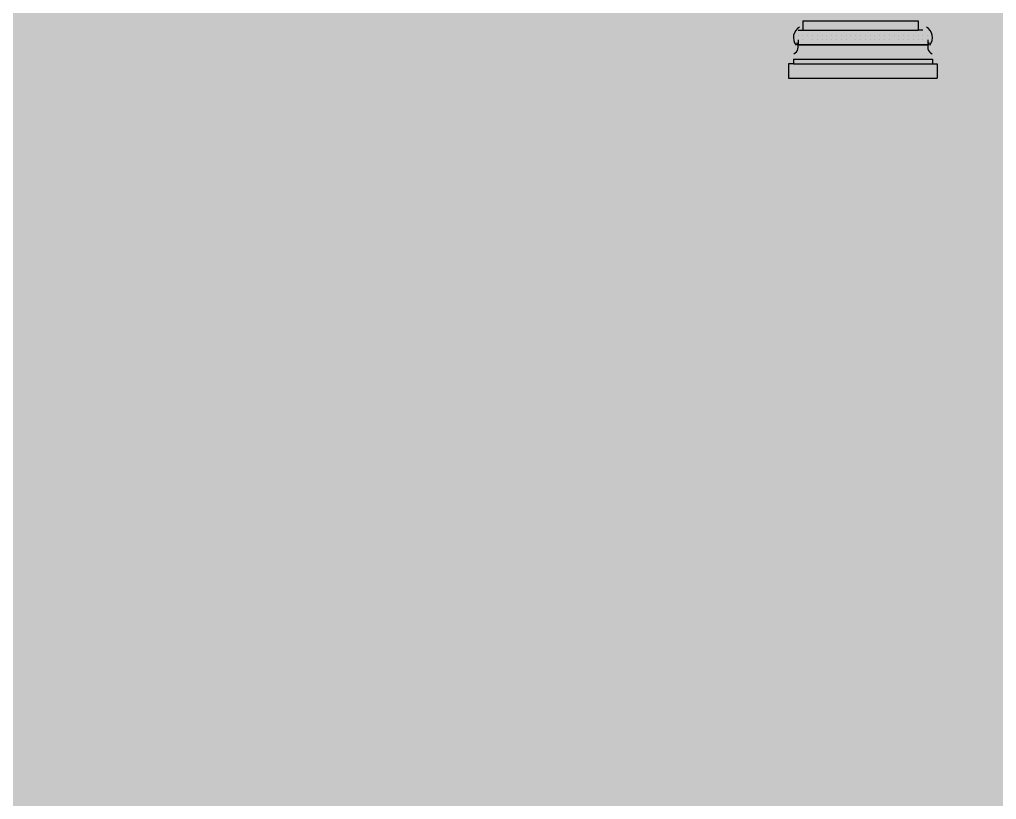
# Model space of a CAD drawing. Header units: millimetres. Extents: x 0 to 670, y 0 to 297.
# Drawn here: x 8.62 to 17.24, y 131.31 to 138.19 of the extents above; entities that cross this region are included whole.
import ezdxf

# ---------------------------------------------------------------- set-up
doc = ezdxf.new("R2010")
doc.units = ezdxf.units.MM
doc.layers.add('BACKGROUND', color=254, linetype='Continuous')
doc.layers.add('LINES', color=7, linetype='Continuous')

msp = doc.modelspace()

# ---------------------------------------------------------------- hatches: boundary and pattern name
at = {"layer": 'BACKGROUND', "true_color": 0xfffbf0}
msp.add_hatch(color=7, dxfattribs=at).paths.add_polyline_path([(0, 296.9683), (209.9733, 296.9683), (209.9733, 0), (0, 0)])

# ---------------------------------------------------------------- linework, layer by layer
at = {"layer": 'LINES', "true_color": 0xff7f00}
for points in [[(15.5363, 138.176), (15.5363, 138.0913)], [(15.5363, 138.176), (16.5523, 138.176)], [(16.5523, 138.176), (16.5523, 138.0913)], [(15.4517, 138.049), (15.4517, 138.049)], [(15.494, 138.0913), (15.5363, 138.0913)], [(15.494, 138.049), (15.494, 138.049)], [(15.494, 138.049), (15.494, 138.049)], [(15.494, 138.049), (15.494, 138.049)], [(15.494, 138.049), (15.494, 138.049)], [(15.494, 138.049), (15.494, 138.049)], [(15.494, 138.049), (15.494, 138.049)], [(15.494, 138.049), (15.494, 138.049)], [(15.5363, 138.0913), (16.5523, 138.0913)], [(15.5363, 138.049), (15.5363, 138.049)], [(15.5363, 138.049), (15.5363, 138.049)], [(15.5363, 138.049), (15.5363, 138.049)], [(15.5363, 138.049), (15.5363, 138.049)], [(15.5787, 138.049), (15.5787, 138.049)], [(15.5787, 138.049), (15.5787, 138.049)], [(15.5787, 138.049), (15.5787, 138.049)], [(15.5787, 138.049), (15.5787, 138.049)], [(15.5787, 138.049), (15.5787, 138.049)], [(15.5787, 138.049), (15.5787, 138.049)], [(15.5787, 138.049), (15.5787, 138.049)], [(15.5787, 138.049), (15.5787, 138.049)], [(15.621, 138.049), (15.621, 138.049)], [(15.621, 138.049), (15.621, 138.049)], [(15.621, 138.049), (15.621, 138.049)], [(15.621, 138.049), (15.621, 138.049)], [(15.6633, 138.049), (15.6633, 138.049)], [(15.6633, 138.049), (15.6633, 138.049)], [(15.6633, 138.049), (15.6633, 138.049)], [(15.6633, 138.049), (15.6633, 138.049)], [(15.6633, 138.049), (15.6633, 138.049)], [(15.6633, 138.049), (15.6633, 138.049)], [(15.6633, 138.049), (15.6633, 138.049)], [(15.6633, 138.049), (15.6633, 138.049)], [(15.6633, 138.049), (15.6633, 138.049)], [(15.6633, 138.049), (15.6633, 138.049)], [(15.7057, 138.049), (15.7057, 138.049)], [(15.7057, 138.049), (15.7057, 138.049)], [(15.7057, 138.049), (15.7057, 138.049)], [(15.7057, 138.049), (15.7057, 138.049)], [(15.7057, 138.049), (15.7057, 138.049)], [(15.7057, 138.049), (15.7057, 138.049)], [(15.748, 138.049), (15.748, 138.049)], [(15.748, 138.049), (15.748, 138.049)], [(15.748, 138.049), (15.748, 138.049)], [(15.748, 138.049), (15.748, 138.049)], [(15.748, 138.049), (15.748, 138.049)], [(15.748, 138.049), (15.748, 138.049)], [(15.748, 138.049), (15.748, 138.049)], [(15.748, 138.049), (15.748, 138.049)], [(15.7903, 138.049), (15.7903, 138.049)], [(15.7903, 138.049), (15.7903, 138.049)], [(15.7903, 138.049), (15.7903, 138.049)], [(15.7903, 138.049), (15.7903, 138.049)], [(15.7903, 138.049), (15.7903, 138.049)], [(15.7903, 138.049), (15.7903, 138.049)], [(15.7903, 138.049), (15.7903, 138.049)], [(15.7903, 138.049), (15.7903, 138.049)], [(15.8327, 138.049), (15.8327, 138.049)], [(15.8327, 138.049), (15.8327, 138.049)], [(15.8327, 138.049), (15.8327, 138.049)], [(15.8327, 138.049), (15.8327, 138.049)], [(15.8327, 138.049), (15.8327, 138.049)], [(15.8327, 138.049), (15.8327, 138.049)], [(15.875, 138.049), (15.875, 138.049)], [(15.875, 138.049), (15.875, 138.049)], [(15.875, 138.049), (15.875, 138.049)], [(15.875, 138.049), (15.875, 138.049)], [(15.875, 138.049), (15.875, 138.049)], [(15.875, 138.049), (15.875, 138.049)], [(15.875, 138.049), (15.875, 138.049)], [(15.875, 138.049), (15.875, 138.049)], [(15.875, 138.049), (15.875, 138.049)], [(15.875, 138.049), (15.875, 138.049)], [(15.9173, 138.049), (15.9173, 138.049)], [(15.9173, 138.049), (15.9173, 138.049)], [(15.9173, 138.049), (15.9173, 138.049)], [(15.9173, 138.049), (15.9173, 138.049)], [(15.9597, 138.049), (15.9597, 138.049)], [(15.9597, 138.049), (15.9597, 138.049)], [(15.9597, 138.049), (15.9597, 138.049)], [(15.9597, 138.049), (15.9597, 138.049)], [(15.9597, 138.049), (15.9597, 138.049)], [(15.9597, 138.049), (15.9597, 138.049)], [(15.9597, 138.049), (15.9597, 138.049)], [(15.9597, 138.049), (15.9597, 138.049)], [(16.002, 138.049), (16.002, 138.049)], [(16.002, 138.049), (16.002, 138.049)], [(16.002, 138.049), (16.002, 138.049)], [(16.002, 138.049), (16.002, 138.049)], [(16.0443, 138.049), (16.0443, 138.049)], [(16.0443, 138.049), (16.0443, 138.049)], [(16.0443, 138.049), (16.0443, 138.049)], [(16.0443, 138.049), (16.0443, 138.049)], [(16.0443, 138.049), (16.0443, 138.049)], [(16.0443, 138.049), (16.0443, 138.049)], [(16.0443, 138.049), (16.0443, 138.049)], [(16.0443, 138.049), (16.0443, 138.049)], [(16.0443, 138.049), (16.0443, 138.049)], [(16.0443, 138.049), (16.0443, 138.049)], [(16.0867, 138.049), (16.0867, 138.049)], [(16.0867, 138.049), (16.0867, 138.049)], [(16.0867, 138.049), (16.0867, 138.049)], [(16.0867, 138.049), (16.0867, 138.049)], [(16.0867, 138.049), (16.0867, 138.049)], [(16.0867, 138.049), (16.0867, 138.049)], [(16.129, 138.049), (16.129, 138.049)], [(16.129, 138.049), (16.129, 138.049)], [(16.129, 138.049), (16.129, 138.049)], [(16.129, 138.049), (16.129, 138.049)], [(16.129, 138.049), (16.129, 138.049)], [(16.129, 138.049), (16.129, 138.049)], [(16.129, 138.049), (16.129, 138.049)], [(16.129, 138.049), (16.129, 138.049)], [(16.1713, 138.049), (16.1713, 138.049)], [(16.1713, 138.049), (16.1713, 138.049)], [(16.1713, 138.049), (16.1713, 138.049)], [(16.1713, 138.049), (16.1713, 138.049)], [(16.1713, 138.049), (16.1713, 138.049)], [(16.1713, 138.049), (16.1713, 138.049)], [(16.1713, 138.049), (16.1713, 138.049)], [(16.1713, 138.049), (16.1713, 138.049)], [(16.2137, 138.049), (16.2137, 138.049)], [(16.2137, 138.049), (16.2137, 138.049)], [(16.2137, 138.049), (16.2137, 138.049)], [(16.2137, 138.049), (16.2137, 138.049)], [(16.2137, 138.049), (16.2137, 138.049)], [(16.256, 138.049), (16.256, 138.049)], [(16.256, 138.049), (16.256, 138.049)], [(16.256, 138.049), (16.256, 138.049)], [(16.256, 138.049), (16.256, 138.049)], [(16.256, 138.049), (16.256, 138.049)], [(16.256, 138.049), (16.256, 138.049)], [(16.256, 138.049), (16.256, 138.049)], [(16.256, 138.049), (16.256, 138.049)], [(16.256, 138.049), (16.256, 138.049)], [(16.256, 138.049), (16.256, 138.049)], [(16.256, 138.049), (16.256, 138.049)], [(16.2983, 138.049), (16.2983, 138.049)], [(16.2983, 138.049), (16.2983, 138.049)], [(16.2983, 138.049), (16.2983, 138.049)], [(16.2983, 138.049), (16.2983, 138.049)], [(16.3407, 138.049), (16.3407, 138.049)], [(16.3407, 138.049), (16.3407, 138.049)], [(16.3407, 138.049), (16.3407, 138.049)], [(16.3407, 138.049), (16.3407, 138.049)], [(16.3407, 138.049), (16.3407, 138.049)], [(16.3407, 138.049), (16.3407, 138.049)], [(16.3407, 138.049), (16.3407, 138.049)], [(16.3407, 138.049), (16.3407, 138.049)], [(16.383, 138.049), (16.383, 138.049)], [(16.383, 138.049), (16.383, 138.049)], [(16.383, 138.049), (16.383, 138.049)], [(16.383, 138.049), (16.383, 138.049)], [(16.4253, 138.049), (16.4253, 138.049)], [(16.4253, 138.049), (16.4253, 138.049)], [(16.4253, 138.049), (16.4253, 138.049)], [(16.4253, 138.049), (16.4253, 138.049)], [(16.4253, 138.049), (16.4253, 138.049)], [(16.4253, 138.049), (16.4253, 138.049)], [(16.4253, 138.049), (16.4253, 138.049)], [(16.4253, 138.049), (16.4253, 138.049)], [(16.4253, 138.049), (16.4253, 138.049)], [(16.4253, 138.049), (16.4253, 138.049)], [(16.4677, 138.049), (16.4677, 138.049)], [(16.4677, 138.049), (16.4677, 138.049)], [(16.4677, 138.049), (16.4677, 138.049)], [(16.4677, 138.049), (16.4677, 138.049)], [(16.4677, 138.049), (16.4677, 138.049)], [(16.4677, 138.049), (16.4677, 138.049)], [(16.51, 138.049), (16.51, 138.049)], [(16.51, 138.049), (16.51, 138.049)], [(16.51, 138.049), (16.51, 138.049)], [(16.51, 138.049), (16.51, 138.049)], [(16.51, 138.049), (16.51, 138.049)], [(16.51, 138.049), (16.51, 138.049)], [(16.51, 138.049), (16.51, 138.049)], [(16.51, 138.049), (16.51, 138.049)], [(16.5947, 138.0913), (16.5523, 138.0913)], [(16.5523, 138.049), (16.5523, 138.049)], [(16.5523, 138.049), (16.5523, 138.049)], [(16.5523, 138.049), (16.5523, 138.049)], [(16.5523, 138.049), (16.5523, 138.049)], [(16.5523, 138.049), (16.5523, 138.049)], [(16.5523, 138.049), (16.5523, 138.049)], [(16.5523, 138.049), (16.5523, 138.049)], [(16.5523, 138.049), (16.5523, 138.049)], [(16.5947, 138.049), (16.5947, 138.049)], [(16.5947, 138.049), (16.5947, 138.049)], [(16.5947, 138.049), (16.5947, 138.049)], [(16.5947, 138.049), (16.5947, 138.049)], [(16.637, 138.049), (16.637, 138.049)], [(16.637, 138.049), (16.637, 138.049)], [(16.637, 138.049), (16.637, 138.049)], [(16.637, 138.049), (16.637, 138.049)], [(15.494, 138.0067), (15.494, 138.0067)], [(15.494, 138.0067), (15.494, 137.9643)], [(15.494, 137.9643), (16.637, 137.9643)], [(15.494, 137.9643), (15.494, 137.9643)], [(15.494, 137.9643), (15.494, 137.9643)], [(16.637, 137.9643), (15.494, 137.9643)], [(15.5363, 138.0067), (15.5363, 138.0067)], [(15.5363, 138.0067), (15.5363, 138.0067)], [(15.5363, 138.0067), (15.5363, 138.0067)], [(15.5363, 138.0067), (15.5363, 138.0067)], [(15.5363, 138.0067), (15.5363, 138.0067)], [(15.5363, 138.0067), (15.5363, 138.0067)], [(15.5363, 138.0067), (15.5363, 138.0067)], [(15.5363, 138.0067), (15.5363, 138.0067)], [(15.5363, 138.0067), (15.5363, 138.0067)], [(15.5363, 137.9643), (15.5363, 137.9643)], [(15.5363, 137.9643), (15.5363, 137.9643)], [(15.5363, 137.9643), (15.5363, 137.9643)], [(15.5363, 137.9643), (15.5363, 137.9643)], [(15.621, 138.0067), (15.621, 138.0067)], [(15.621, 138.0067), (15.621, 138.0067)], [(15.621, 138.0067), (15.621, 138.0067)], [(15.621, 138.0067), (15.621, 138.0067)], [(15.621, 138.0067), (15.621, 138.0067)], [(15.621, 138.0067), (15.621, 138.0067)], [(15.621, 138.0067), (15.621, 138.0067)], [(15.621, 137.9643), (15.621, 137.9643)], [(15.621, 137.9643), (15.621, 137.9643)], [(15.621, 137.9643), (15.621, 137.9643)], [(15.621, 137.9643), (15.621, 137.9643)], [(15.6633, 138.0067), (15.6633, 138.0067)], [(15.6633, 138.0067), (15.6633, 138.0067)], [(15.6633, 138.0067), (15.6633, 138.0067)], [(15.6633, 137.9643), (15.6633, 137.9643)], [(15.6633, 137.9643), (15.6633, 137.9643)], [(15.7057, 138.0067), (15.7057, 138.0067)], [(15.7057, 138.0067), (15.7057, 138.0067)], [(15.7057, 138.0067), (15.7057, 138.0067)], [(15.7057, 138.0067), (15.7057, 138.0067)], [(15.7057, 138.0067), (15.7057, 138.0067)], [(15.7057, 137.9643), (15.7057, 137.9643)], [(15.7057, 137.9643), (15.7057, 137.9643)], [(15.7057, 137.9643), (15.7057, 137.9643)], [(15.748, 138.0067), (15.748, 138.0067)], [(15.748, 138.0067), (15.748, 138.0067)], [(15.748, 138.0067), (15.748, 138.0067)], [(15.748, 138.0067), (15.748, 138.0067)], [(15.748, 138.0067), (15.748, 138.0067)], [(15.748, 137.9643), (15.748, 137.9643)], [(15.748, 137.9643), (15.748, 137.9643)], [(15.748, 137.9643), (15.748, 137.9643)], [(15.7903, 138.0067), (15.7903, 138.0067)], [(15.7903, 138.0067), (15.7903, 138.0067)], [(15.7903, 138.0067), (15.7903, 138.0067)], [(15.7903, 138.0067), (15.7903, 138.0067)], [(15.7903, 138.0067), (15.7903, 138.0067)], [(15.7903, 137.9643), (15.7903, 137.9643)], [(15.7903, 137.9643), (15.7903, 137.9643)], [(15.7903, 137.9643), (15.7903, 137.9643)], [(15.8327, 138.0067), (15.8327, 138.0067)], [(15.8327, 138.0067), (15.8327, 138.0067)], [(15.8327, 138.0067), (15.8327, 138.0067)], [(15.8327, 138.0067), (15.8327, 138.0067)], [(15.8327, 138.0067), (15.8327, 138.0067)], [(15.8327, 137.9643), (15.8327, 137.9643)], [(15.8327, 137.9643), (15.8327, 137.9643)], [(15.8327, 137.9643), (15.8327, 137.9643)], [(15.875, 138.0067), (15.875, 138.0067)], [(15.875, 137.9643), (15.875, 137.9643)], [(15.875, 137.9643), (15.875, 137.9643)], [(15.9173, 138.0067), (15.9173, 138.0067)], [(15.9173, 138.0067), (15.9173, 138.0067)], [(15.9173, 138.0067), (15.9173, 138.0067)], [(15.9173, 138.0067), (15.9173, 138.0067)], [(15.9173, 138.0067), (15.9173, 138.0067)], [(15.9173, 138.0067), (15.9173, 138.0067)], [(15.9173, 138.0067), (15.9173, 138.0067)], [(15.9173, 138.0067), (15.9173, 138.0067)], [(15.9173, 138.0067), (15.9173, 138.0067)], [(15.9173, 137.9643), (15.9173, 137.9643)], [(15.9173, 137.9643), (15.9173, 137.9643)], [(15.9173, 137.9643), (15.9173, 137.9643)], [(15.9173, 137.9643), (15.9173, 137.9643)], [(16.002, 138.0067), (16.002, 138.0067)], [(16.002, 138.0067), (16.002, 138.0067)], [(16.002, 138.0067), (16.002, 138.0067)], [(16.002, 138.0067), (16.002, 138.0067)], [(16.002, 138.0067), (16.002, 138.0067)], [(16.002, 138.0067), (16.002, 138.0067)], [(16.002, 138.0067), (16.002, 138.0067)], [(16.002, 137.9643), (16.002, 137.9643)], [(16.002, 137.9643), (16.002, 137.9643)], [(16.002, 137.9643), (16.002, 137.9643)], [(16.0443, 138.0067), (16.0443, 138.0067)], [(16.0443, 138.0067), (16.0443, 138.0067)], [(16.0443, 138.0067), (16.0443, 138.0067)], [(16.0443, 137.9643), (16.0443, 137.9643)], [(16.0443, 137.9643), (16.0443, 137.9643)], [(16.0443, 137.9643), (16.0443, 137.9643)], [(16.0867, 138.0067), (16.0867, 138.0067)], [(16.0867, 138.0067), (16.0867, 138.0067)], [(16.0867, 138.0067), (16.0867, 138.0067)], [(16.0867, 138.0067), (16.0867, 138.0067)], [(16.0867, 138.0067), (16.0867, 138.0067)], [(16.0867, 137.9643), (16.0867, 137.9643)], [(16.0867, 137.9643), (16.0867, 137.9643)], [(16.0867, 137.9643), (16.0867, 137.9643)], [(16.129, 138.0067), (16.129, 138.0067)], [(16.129, 138.0067), (16.129, 138.0067)], [(16.129, 138.0067), (16.129, 138.0067)], [(16.129, 138.0067), (16.129, 138.0067)], [(16.129, 138.0067), (16.129, 138.0067)], [(16.129, 137.9643), (16.129, 137.9643)], [(16.129, 137.9643), (16.129, 137.9643)], [(16.129, 137.9643), (16.129, 137.9643)], [(16.1713, 138.0067), (16.1713, 138.0067)], [(16.1713, 138.0067), (16.1713, 138.0067)], [(16.1713, 138.0067), (16.1713, 138.0067)], [(16.1713, 138.0067), (16.1713, 138.0067)], [(16.1713, 138.0067), (16.1713, 138.0067)], [(16.1713, 137.9643), (16.1713, 137.9643)], [(16.1713, 137.9643), (16.1713, 137.9643)], [(16.1713, 137.9643), (16.1713, 137.9643)], [(16.2137, 138.0067), (16.2137, 138.0067)], [(16.2137, 138.0067), (16.2137, 138.0067)], [(16.2137, 138.0067), (16.2137, 138.0067)], [(16.2137, 138.0067), (16.2137, 138.0067)], [(16.2137, 138.0067), (16.2137, 138.0067)], [(16.2137, 137.9643), (16.2137, 137.9643)], [(16.2137, 137.9643), (16.2137, 137.9643)], [(16.2137, 137.9643), (16.2137, 137.9643)], [(16.256, 138.0067), (16.256, 138.0067)], [(16.256, 137.9643), (16.256, 137.9643)], [(16.256, 137.9643), (16.256, 137.9643)], [(16.2983, 138.0067), (16.2983, 138.0067)], [(16.2983, 138.0067), (16.2983, 138.0067)], [(16.2983, 138.0067), (16.2983, 138.0067)], [(16.2983, 138.0067), (16.2983, 138.0067)], [(16.2983, 138.0067), (16.2983, 138.0067)], [(16.2983, 138.0067), (16.2983, 138.0067)], [(16.2983, 138.0067), (16.2983, 138.0067)], [(16.2983, 138.0067), (16.2983, 138.0067)], [(16.2983, 138.0067), (16.2983, 138.0067)], [(16.2983, 137.9643), (16.2983, 137.9643)], [(16.2983, 137.9643), (16.2983, 137.9643)], [(16.2983, 137.9643), (16.2983, 137.9643)], [(16.2983, 137.9643), (16.2983, 137.9643)], [(16.383, 138.0067), (16.383, 138.0067)], [(16.383, 138.0067), (16.383, 138.0067)], [(16.383, 138.0067), (16.383, 138.0067)], [(16.383, 138.0067), (16.383, 138.0067)], [(16.383, 138.0067), (16.383, 138.0067)], [(16.383, 138.0067), (16.383, 138.0067)], [(16.383, 138.0067), (16.383, 138.0067)], [(16.383, 137.9643), (16.383, 137.9643)], [(16.383, 137.9643), (16.383, 137.9643)], [(16.383, 137.9643), (16.383, 137.9643)], [(16.4253, 138.0067), (16.4253, 138.0067)], [(16.4253, 138.0067), (16.4253, 138.0067)], [(16.4253, 138.0067), (16.4253, 138.0067)], [(16.4253, 137.9643), (16.4253, 137.9643)], [(16.4253, 137.9643), (16.4253, 137.9643)], [(16.4253, 137.9643), (16.4253, 137.9643)], [(16.4677, 138.0067), (16.4677, 138.0067)], [(16.4677, 138.0067), (16.4677, 138.0067)], [(16.4677, 138.0067), (16.4677, 138.0067)], [(16.4677, 138.0067), (16.4677, 138.0067)], [(16.4677, 138.0067), (16.4677, 138.0067)], [(16.4677, 137.9643), (16.4677, 137.9643)], [(16.4677, 137.9643), (16.4677, 137.9643)], [(16.4677, 137.9643), (16.4677, 137.9643)], [(16.51, 138.0067), (16.51, 138.0067)], [(16.51, 138.0067), (16.51, 138.0067)], [(16.51, 138.0067), (16.51, 138.0067)], [(16.51, 138.0067), (16.51, 138.0067)], [(16.51, 138.0067), (16.51, 138.0067)], [(16.51, 137.9643), (16.51, 137.9643)], [(16.51, 137.9643), (16.51, 137.9643)], [(16.51, 137.9643), (16.51, 137.9643)], [(16.5523, 138.0067), (16.5523, 138.0067)], [(16.5523, 138.0067), (16.5523, 138.0067)], [(16.5523, 138.0067), (16.5523, 138.0067)], [(16.5523, 138.0067), (16.5523, 138.0067)], [(16.5523, 138.0067), (16.5523, 138.0067)], [(16.5523, 137.9643), (16.5523, 137.9643)], [(16.5523, 137.9643), (16.5523, 137.9643)], [(16.5523, 137.9643), (16.5523, 137.9643)], [(16.5947, 138.0067), (16.5947, 138.0067)], [(16.5947, 138.0067), (16.5947, 138.0067)], [(16.5947, 138.0067), (16.5947, 138.0067)], [(16.5947, 138.0067), (16.5947, 138.0067)], [(16.5947, 138.0067), (16.5947, 138.0067)], [(16.5947, 137.9643), (16.5947, 137.9643)], [(16.5947, 137.9643), (16.5947, 137.9643)], [(16.5947, 137.9643), (16.5947, 137.9643)], [(16.637, 138.0067), (16.637, 137.9643)], [(15.4517, 137.795), (15.4093, 137.795)], [(15.4093, 137.795), (15.4093, 137.668)], [(15.4517, 137.8373), (15.4517, 137.795)], [(15.4517, 137.8373), (16.6793, 137.8373)], [(15.4517, 137.795), (16.6793, 137.795)], [(15.494, 137.8373), (16.5947, 137.8373)], [(16.6793, 137.8373), (16.6793, 137.795)], [(16.6793, 137.795), (16.7217, 137.795)], [(16.7217, 137.795), (16.7217, 137.668)], [(15.4093, 137.668), (16.7217, 137.668)]]:
    msp.add_lwpolyline(points, dxfattribs=at)
for points in [[(15.4537, 138.0482), (15.4476, 138.0176), (15.4554, 137.986), (15.4749, 137.9616)], [(15.5061, 138.1203), (15.4789, 138.1052), (15.4597, 138.0788), (15.4537, 138.0482)], [(16.6773, 138.0482), (16.6713, 138.0788), (16.6521, 138.1052), (16.6249, 138.1203)], [(16.6561, 137.9616), (16.6756, 137.986), (16.6834, 138.0176), (16.6773, 138.0482)], [(15.492, 137.9272), (15.4969, 137.9461), (15.4928, 137.9662), (15.4809, 137.9817)], [(16.6501, 137.9817), (16.6382, 137.9662), (16.6341, 137.9461), (16.639, 137.9272)], [(15.4559, 137.8849), (15.4738, 137.8927), (15.4871, 137.9083), (15.492, 137.9272)], [(16.639, 137.9272), (16.6439, 137.9083), (16.6572, 137.8927), (16.6751, 137.8849)]]:
    msp.add_open_spline(points, degree=3, dxfattribs=at)

doc.saveas('drawing.dxf')
